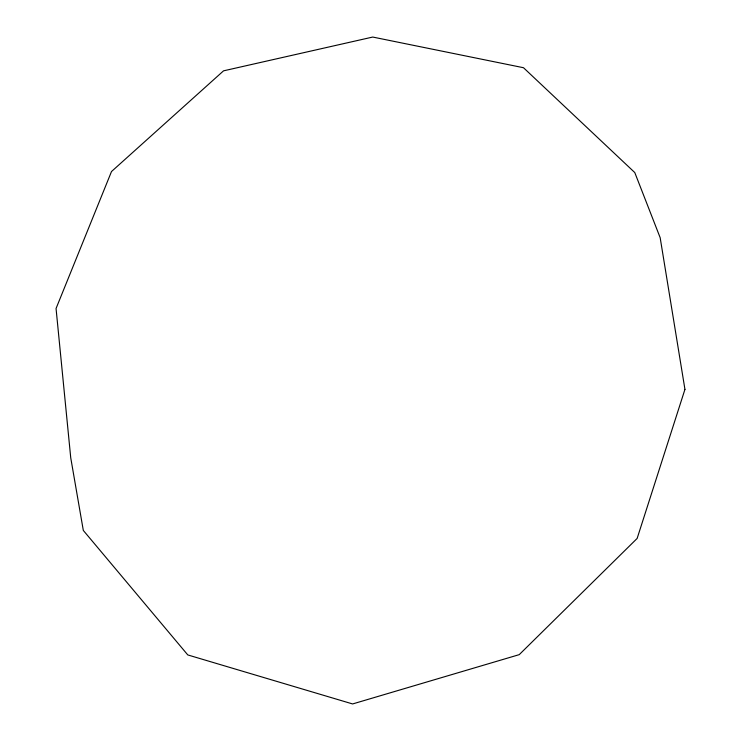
<?xml version="1.0" encoding="UTF-8"?>
<svg xmlns="http://www.w3.org/2000/svg" width="741" height="741" viewBox="0 0 741 741"><rect width="100%" height="100%" fill="white"/><g stroke="black" fill="none" stroke-linecap="round" stroke-linejoin="round"><path stroke-width="1.11" d="M684.943 389.377L637.14 538.438L519.237 654.646L352.614 703.95L187.788 654.933L83.316 530.436L70.738 457.818L56.057 308.506L111.502 171.532L223.541 70.84L372.732 37.05L523.489 67.718L634.778 172.56L660.166 237.694L684.943 389.377"/></g></svg>
